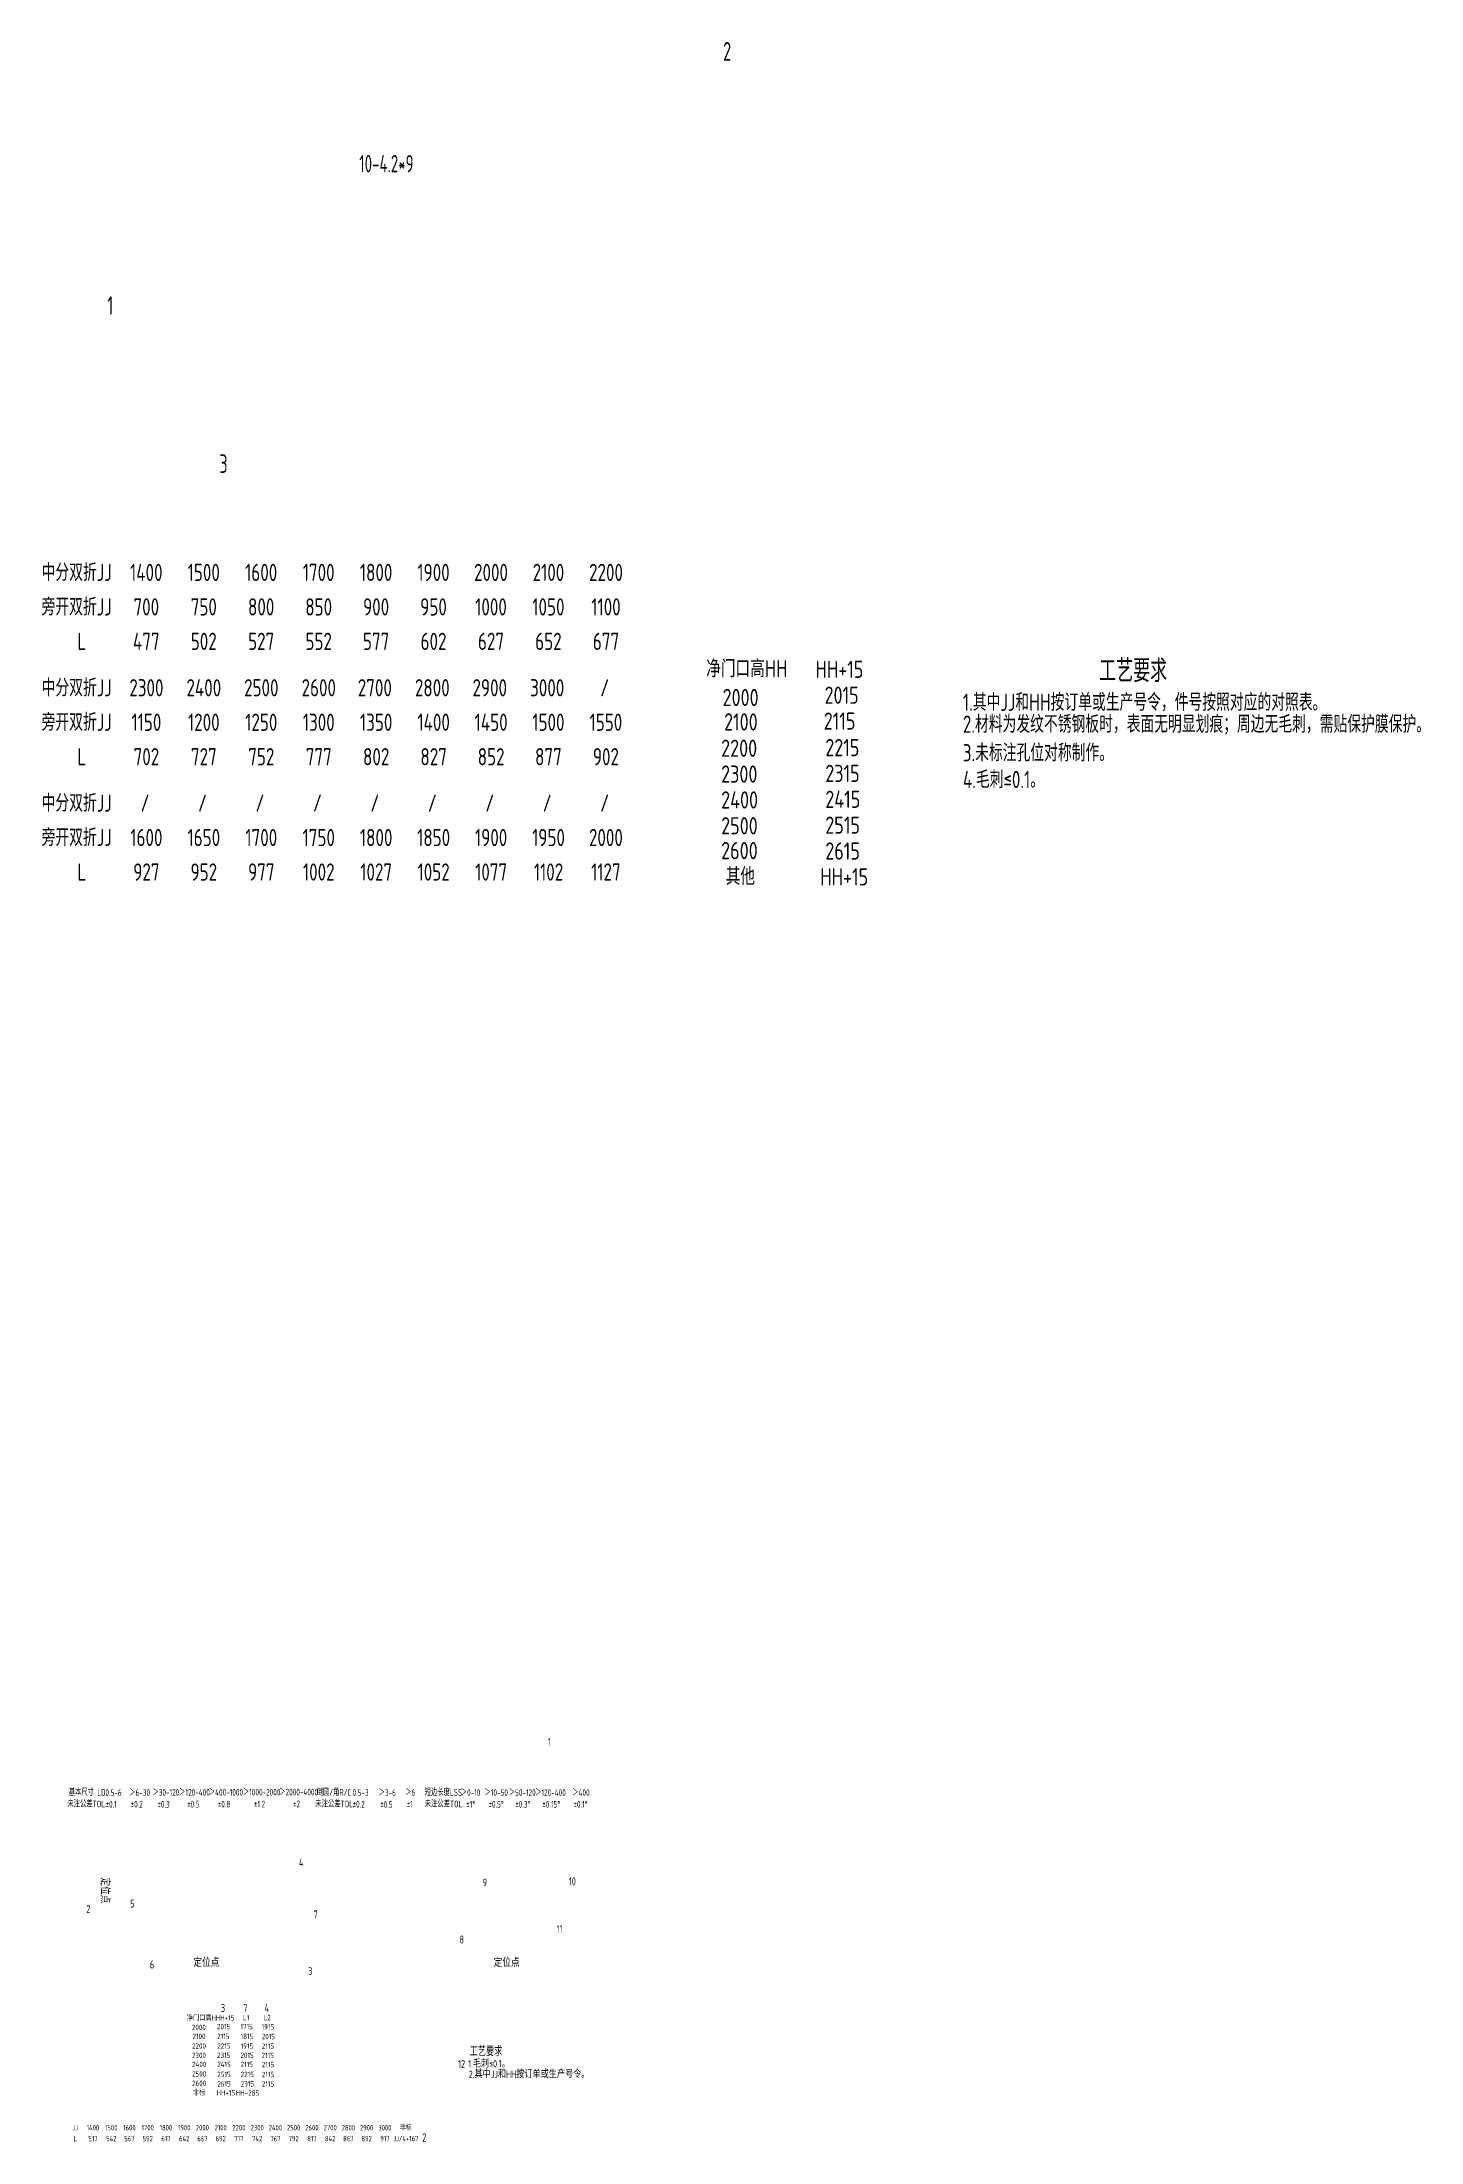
# Model space of a CAD drawing. Header units: inches. Extents: x 14216 to 120088, y -28810 to 23559.
# Drawn here: x 37007 to 39567, y 1388 to 5285 of the extents above; entities that cross this region are included whole.
import ezdxf
from ezdxf.enums import TextEntityAlignment as Align

# ---------------------------------------------------------------- set-up
doc = ezdxf.new("R2010")
doc.units = ezdxf.units.IN
doc.header["$LTSCALE"] = 0.3
doc.header["$MEASUREMENT"] = 0
for name, color, linetype in [('2', 2, 'Continuous'), ('2细实线', 2, 'Continuous'), ('6', 3, 'Continuous'), ('7', 4, 'Continuous')]:
    doc.layers.add(name, color=color, linetype=linetype)
doc.layers.add('粗实线', color=7, linetype='Continuous', lineweight=30)
doc.styles.add('HZ', font='isocp2.shx', dxfattribs={"width": 0.7, "bigfont": 'hztxt.shx'})

msp = doc.modelspace()

# ---------------------------------------------------------------- texts
at = {"layer": '2', "color": 6, "style": 'HZ', "width": 0.8}
msp.add_text('定位点', height=14.85, rotation=270, dxfattribs=at).set_placement((37123.6, 1854.6), align=Align.MIDDLE_CENTER)
for p in [(37312.4, 1720.4), (37869.8, 1720.4)]:
    msp.add_text('定位点', height=14.85, dxfattribs=at).set_placement(p, align=Align.MIDDLE_CENTER)
for s, p in [('1.毛刺≤0.1。', (37798.3, 1525.9)), ('2.其中JJ和HH按订单或生产号令。', (37799.5, 1506.4))]:
    msp.add_text(s, height=14, dxfattribs=at).set_placement(p)
at = {"layer": '2', "color": 6, "insert": (37646.6, 5059.5), "char_height": 32, "attachment_point": 5, "style": 'HZ'}
msp.add_mtext('\\A1;10-4.2*9', dxfattribs=at)
at = {"layer": '2细实线', "style": 'HZ', "width": 0.8}
for s, height, p in [('中分双折JJ', 32, (37071.5, 4300.9)), ('1400', 32, (37200.8, 4300.9)), ('1500', 32, (37307.5, 4300.9)), ('1600', 32, (37414.1, 4300.9)), ('1700', 32, (37520.8, 4300.9)), ('1800', 32, (37627.5, 4300.9)), ('1900', 32, (37734.1, 4300.9)), ('2000', 32, (37840.8, 4300.9)), ('2100', 32, (37947.4, 4300.9)), ('2200', 32, (38054.3, 4300.9)), ('旁开双折JJ', 32, (37071.5, 4236.9)), ('700', 32, (37200.8, 4236.9)), ('750', 32, (37307.5, 4236.9)), ('800', 32, (37414.1, 4236.9)), ('850', 32, (37520.8, 4236.9)), ('900', 32, (37627.5, 4236.9)), ('950', 32, (37734.1, 4236.9)), ('1000', 32, (37840.8, 4236.9)), ('1050', 32, (37947.4, 4236.9)), ('1100', 32, (38054.3, 4236.9)), ('L', 32, (37081.2, 4172.9)), ('477', 32, (37200.8, 4172.9)), ('502', 32, (37307.5, 4172.9)), ('527', 32, (37414.1, 4172.9)), ('552', 32, (37520.8, 4172.9)), ('577', 32, (37627.5, 4172.9)), ('602', 32, (37734.1, 4172.9)), ('627', 32, (37840.8, 4172.9)), ('652', 32, (37947.4, 4172.9)), ('677', 32, (38054.3, 4172.9)), ('中分双折JJ', 32, (37071.5, 4086.8)), ('2300', 32, (37201, 4086.8)), ('2400', 32, (37307.6, 4086.8)), ('2500', 32, (37414.3, 4086.8)), ('2600', 32, (37521, 4086.8)), ('2700', 32, (37625.1, 4086.8)), ('2800', 32, (37731.8, 4086.8)), ('2900', 32, (37838.5, 4086.8)), ('3000', 32, (37945.1, 4086.8)), ('/', 32, (38051.8, 4086.8)), ('旁开双折JJ', 32, (37071.5, 4022.8)), ('1150', 32, (37201, 4022.8)), ('1200', 32, (37307.6, 4022.8)), ('1250', 32, (37414.3, 4022.8)), ('1300', 32, (37521, 4022.8)), ('1350', 32, (37627.6, 4022.8)), ('1400', 32, (37734.3, 4022.8)), ('1450', 32, (37841, 4022.8)), ('1500', 32, (37947.4, 4022.8)), ('1550', 32, (38054.1, 4022.8)), ('L', 32, (37081.2, 3958.8)), ('702', 32, (37201, 3958.8)), ('727', 32, (37307.6, 3958.8)), ('752', 32, (37414.3, 3958.8)), ('777', 32, (37521, 3958.8)), ('802', 32, (37627.6, 3958.8)), ('827', 32, (37734.3, 3958.8)), ('852', 32, (37841, 3958.8)), ('877', 32, (37947.4, 3958.8)), ('902', 32, (38054.1, 3958.8)), ('中分双折JJ', 32, (37071.5, 3872.8)), ('/', 32, (37198.5, 3872.8)), ('/', 32, (37305.1, 3872.8)), ('/', 32, (37411.8, 3872.8)), ('/', 32, (37518.5, 3872.8)), ('/', 32, (37625.1, 3872.8)), ('/', 32, (37731.8, 3872.8)), ('/', 32, (37838.5, 3872.8)), ('/', 32, (37945.1, 3872.8)), ('/', 32, (38051.8, 3872.8)), ('旁开双折JJ', 32, (37071.5, 3808.8)), ('1600', 32, (37201, 3808.8)), ('1650', 32, (37307.6, 3808.8)), ('1700', 32, (37414.3, 3808.8)), ('1750', 32, (37521, 3808.8)), ('1800', 32, (37627.6, 3808.8)), ('1850', 32, (37734.3, 3808.8)), ('1900', 32, (37841, 3808.8)), ('1950', 32, (37947.6, 3808.8)), ('2000', 32, (38054.1, 3808.8)), ('L', 32, (37081.2, 3744.8)), ('927', 32, (37201, 3744.8)), ('952', 32, (37307.6, 3744.8)), ('977', 32, (37414.3, 3744.8)), ('1002', 32, (37521, 3744.8)), ('1027', 32, (37627.6, 3744.8)), ('1052', 32, (37734.3, 3744.8)), ('1077', 32, (37841, 3744.8)), ('1102', 32, (37947.6, 3744.8)), ('1127', 32, (38054.1, 3744.8)), ('JJ', 10, (37069, 1414.3)), ('1400', 10, (37101.8, 1414.3)), ('1500', 10, (37135.7, 1414.3)), ('1600', 10, (37169.5, 1414.3)), ('1700', 10, (37203.4, 1414.3)), ('1800', 10, (37237.3, 1414.3)), ('1900', 10, (37271.2, 1414.3)), ('2000', 10, (37305, 1414.3)), ('2100', 10, (37338.9, 1414.3)), ('2200', 10, (37372.8, 1414.3)), ('2300', 10, (37406.7, 1414.3)), ('2400', 10, (37440.5, 1414.3)), ('2500', 10, (37474.4, 1414.3)), ('2600', 10, (37508.3, 1414.3)), ('2700', 10, (37542.2, 1414.3)), ('2800', 10, (37576, 1414.3)), ('2900', 10, (37609.9, 1414.3)), ('3000', 10, (37643.8, 1414.3)), ('非标', 10, (37682.6, 1414.3)), ('L', 10, (37069, 1394)), ('517', 10, (37101.8, 1394)), ('542', 10, (37135.7, 1394)), ('567', 10, (37169.5, 1394)), ('592', 10, (37203.4, 1394)), ('617', 10, (37237.3, 1394)), ('642', 10, (37271.2, 1394)), ('667', 10, (37305, 1394)), ('692', 10, (37338.9, 1394)), ('717', 10, (37372.8, 1394)), ('742', 10, (37406.7, 1394)), ('767', 10, (37440.5, 1394)), ('792', 10, (37474.4, 1394)), ('817', 10, (37508.3, 1394)), ('842', 10, (37542.2, 1394)), ('867', 10, (37576, 1394)), ('892', 10, (37609.9, 1394)), ('917', 10, (37643.8, 1394)), ('JJ/4+167', 10, (37682.6, 1394))]:
    msp.add_text(s, height=height, dxfattribs=at).set_placement(p, align=Align.MIDDLE_CENTER)
at = {"layer": '6', "color": 2, "style": 'HZ', "width": 0.7}
for s, p in [('基本尺寸 LD.', (37056.7, 2030.4)), ('0.5-6', (37125, 2030.1)), ('＞6-30', (37169, 2030.1)), ('＞30-120', (37212.2, 2030.5)), ('＞120-400', (37261.8, 2030.6)), ('＞400-1000', (37316.8, 2030.6)), ('＞1000-2000', (37380.2, 2030.8)), ('＞2000-4000', (37447.7, 2030.9)), ('倒圆/角R/C', (37517, 2030.4)), ('0.5-3', (37583.7, 2030.1)), ('＞3-6', (37632, 2030.1)), ('＞6', (37681.3, 2030.5)), ('短边长度LSS.', (37717.6, 2030.4)), ('＞0-10', (37784.6, 2030.1)), ('＞10-50', (37828.7, 2030.1)), ('＞50-120', (37873.7, 2030.1)), ('＞120-400', (37922.7, 2030.1)), ('＞400', (37991.6, 2030.1)), ('未注公差TOL.', (37054.2, 2008.9)), ('%%P0.1', (37125, 2008.3)), ('%%P0.2', (37171.7, 2008.3)), ('%%P0.3', (37221.4, 2008.3)), ('%%P0.5', (37276.6, 2008.5)), ('%%P0.8', (37333.4, 2008.5)), ('%%P1.2', (37400.6, 2008.6)), ('%%P2', (37473.3, 2008.8)), ('未注公差TOL.', (37514.5, 2008.9)), ('%%P0.2', (37583.7, 2008.3)), ('%%P0.5', (37635, 2008.3)), ('%%P1', (37684.3, 2008.3)), ('未注公差TOL.', (37717.6, 2008.9)), ('%%P1%%D', (37794.6, 2008.3)), ('%%P0.5%%D', (37836, 2008.3)), ('%%P0.3%%D', (37885.7, 2008.3)), ('%%P0.15%%D', (37935.9, 2008.3)), ('%%P0.1%%D', (37993.7, 2008.3))]:
    msp.add_text(s, height=12.44, dxfattribs=at).set_placement(p)
at = {"layer": '7', "style": 'HZ', "width": 0.7}
for s, height, p in [('2', 34.6, (38271.8, 5250.7)), ('1', 34.6, (37128.5, 4778.8)), ('3', 34.6, (37336.4, 4485.4)), ('1', 14.8, (37946.6, 2122.8)), ('4', 14.8, (37484.2, 1899.1)), ('9', 14.8, (37825.2, 1861.9)), ('10', 14.85, (37985.2, 1864.1)), ('5', 14.8, (37171, 1822.8)), ('2', 14.8, (37089.5, 1812.9)), ('7', 14.8, (37511.2, 1802.7)), ('8', 14.8, (37782.3, 1756.1)), ('11', 14.85, (37962.7, 1775.5)), ('6', 14.8, (37207.4, 1709.7)), ('3', 14.8, (37501.2, 1697.6)), ('3', 14.8, (37339.3, 1629.1)), ('7', 14.8, (37380.8, 1629.1)), ('4', 14.8, (37420.4, 1629.1)), ('12', 14.85, (37779.6, 1525.1)), ('2', 16.2, (37713.2, 1387.7))]:
    msp.add_text(s, height=height, dxfattribs=at).set_placement(p)
at = {"layer": '7', "color": 2, "style": 'HZ', "width": 0.85}
for s, height, p in [('净门口高HH', 32, (38240.3, 4106.2)), ('HH+15', 32, (38443.2, 4105)), ('2000', 32, (38270.7, 4052.7)), ('2015', 32, (38460, 4057)), ('2100', 32, (38273.5, 4007.3)), ('2115', 32, (38458.5, 4008.9)), ('2200', 32, (38268.1, 3958.6)), ('2215', 32, (38461.4, 3959.8)), ('2300', 32, (38268.1, 3910.6)), ('2315', 32, (38461.4, 3911.8)), ('2400', 32, (38268.1, 3862.6)), ('2415', 32, (38461.4, 3863.8)), ('2500', 32, (38268.1, 3814.6)), ('2515', 32, (38461.4, 3815.8)), ('2600', 32, (38268.1, 3768.5)), ('2615', 32, (38461.4, 3767.8)), ('其他', 32, (38276.5, 3720.8)), ('HH+15', 32, (38452.1, 3719.8)), ('净门口高HH', 10, (37276, 1612.7)), ('2000', 10, (37285.5, 1595.5)), ('HH+15', 10, (37329.9, 1613.1)), ('2015', 10, (37332.1, 1596.9)), ('1715', 10, (37375.6, 1596.9)), ('L1', 10, (37380.4, 1613.5)), ('1915', 10, (37414.9, 1596.6)), ('L2', 10, (37418.8, 1613.6)), ('2200', 10, (37285.8, 1561.1)), ('2100', 10, (37286.7, 1578.8)), ('2115', 10, (37332.5, 1578.8)), ('2215', 10, (37332.6, 1560.8)), ('1815', 10, (37376, 1578.8)), ('1915', 10, (37376.1, 1560.8)), ('2015', 10, (37415.3, 1578.5)), ('2115', 10, (37415.3, 1560.6)), ('2300', 10, (37285.5, 1543.5)), ('2400', 10, (37285.8, 1526.8)), ('2315', 10, (37332.1, 1543.7)), ('2415', 10, (37332.5, 1526.8)), ('2015', 10, (37375.6, 1543.7)), ('2115', 10, (37376, 1526.8)), ('2115', 10, (37414.9, 1543.4)), ('2115', 10, (37415.3, 1526.5)), ('2500', 10, (37285.8, 1509.1)), ('2600', 10, (37285.8, 1491.6)), ('非标', 10, (37287.2, 1473.9)), ('HH+15', 10, (37331.3, 1474.1)), ('2515', 10, (37332.6, 1508.2)), ('2615', 10, (37332.6, 1490.7)), ('HH-285', 10, (37367.1, 1473.6)), ('2215', 10, (37376.1, 1508.2)), ('2315', 10, (37376.1, 1490.7)), ('2115', 10, (37415.3, 1508)), ('2115', 10, (37415.3, 1490.5))]:
    msp.add_text(s, height=height, dxfattribs=at).set_placement(p)
at = {"layer": '7', "color": 3, "style": 'HZ', "width": 0.75}
msp.add_text('工艺要求', height=42, dxfattribs=at).set_placement((38970, 4097.3))
at = {"layer": '7', "color": 6, "style": 'HZ', "width": 0.8}
for s, p in [('1.其中JJ和HH按订单或生产号令，件号按照对应的对照表。', (38717, 4043.9)), ('2.材料为发纹不锈钢板时，表面无明显划痕；周边无毛刺，需贴保护膜保护。', (38716.9, 4003.2)), ('3.未标注孔位对称制作。', (38716.7, 3950.1)), ('4.毛刺≤0.1。', (38717, 3900.6))]:
    msp.add_text(s, height=32, dxfattribs=at).set_placement(p)
at = {"layer": '粗实线', "color": 3, "linetype": 'Continuous', "lineweight": -3, "style": 'HZ', "width": 0.7}
msp.add_text('工艺要求', height=16, dxfattribs=at).set_placement((37801.3, 1547.3))

doc.saveas('drawing.dxf')
